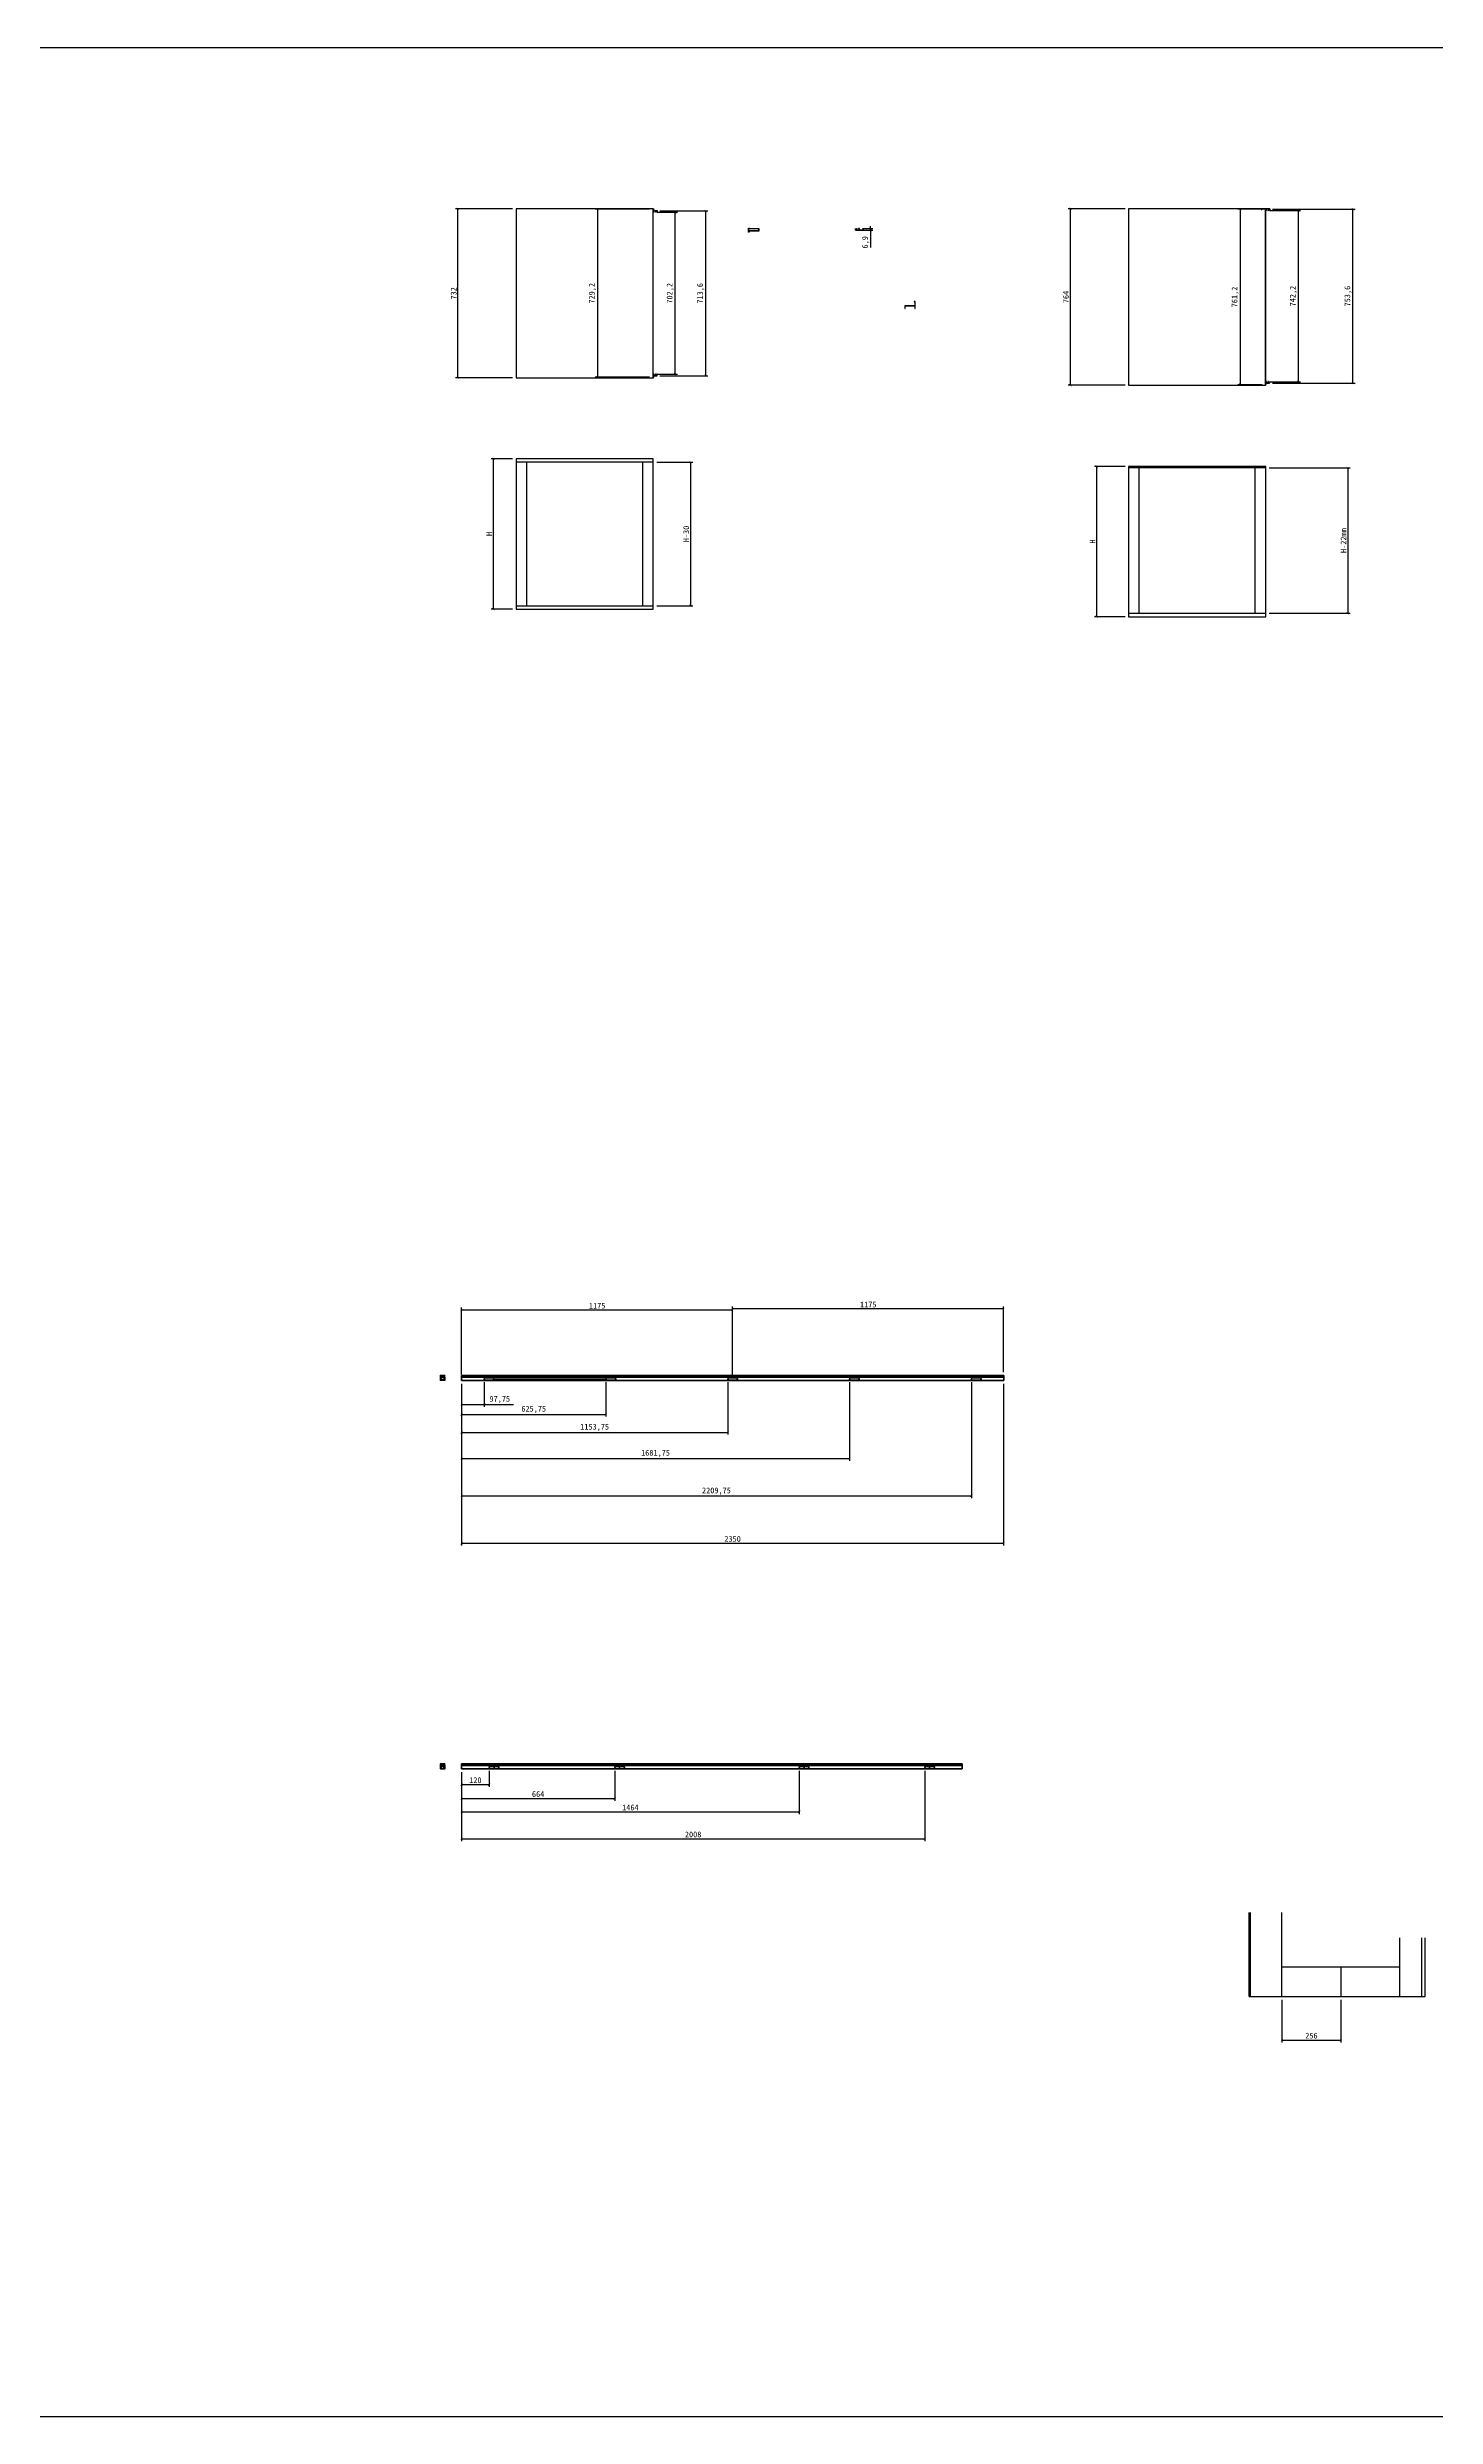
# Model space of a CAD drawing. Header units: millimetres. Extents: x -44117 to 256353, y -2095463 to 65325.
# Drawn here: x 110553 to 116570, y -33844 to -23575 of the extents above; entities that cross this region are included whole.
import ezdxf

# ---------------------------------------------------------------- set-up
doc = ezdxf.new("R2010")
doc.units = ezdxf.units.MM
doc.header["$LTSCALE"] = 10
doc.layers.add('1', color=2, linetype='Continuous', lineweight=40)
doc.dimstyles.new('ISO-25', dxfattribs={"dimtxt": 2.5, "dimasz": 2.5, "dimexe": 1, "dimexo": 1, "dimtad": 1, "dimtxsty": 'Standard', "dimblk": 'ARCHTICK', "dimcen": 2.5, "dimadec": 0, "dimazin": 0, "dimtfac": 1, "dimtmove": 0, "dimatfit": 3, "dimfxl": 0, "dimarcsym": 0})

# ---------------------------------------------------------------- blocks, each defined once
blk = doc.blocks.new('_ArchTick')
at = {"color": 0, "linetype": 'ByBlock', "const_width": 0.15}
blk.add_lwpolyline([(-0.5, -0.5), (0.5, 0.5)], dxfattribs=at)
blk = doc.blocks.new('*D2227')
at = {"color": 0, "lineweight": -2}
for p, q in [((113196, -24290), (113284, -24290)), ((113274, -24992), (113274, -24290)), ((113196, -24992), (113284, -24992))]:
    blk.add_line(p, q, dxfattribs=at)
at = {"layer": 'Defpoints', "color": 0}
for p in [(113181, -24290), (113274, -24290), (113181, -24992)]:
    blk.add_point(p, dxfattribs=at)
at = {"color": 0, "lineweight": -2, "xscale": 10, "yscale": 10, "zscale": 10}
for p, rotation in [((113274, -24290), 90), ((113274, -24992), 270)]:
    blk.add_blockref('_ArchTick', p, dxfattribs=dict(at, rotation=rotation))
at = {"color": 0, "insert": (113253, -24641), "char_height": 25, "attachment_point": 5, "rotation": 90}
blk.add_mtext('702,2', dxfattribs=at)
blk = doc.blocks.new('*D2228')
at = {"color": 0, "lineweight": -2}
for p, q in [((112569, -24275), (112322, -24275)), ((112332, -25007), (112332, -24275)), ((112569, -25007), (112322, -25007))]:
    blk.add_line(p, q, dxfattribs=at)
at = {"layer": 'Defpoints', "color": 0}
for p in [(112332, -24275), (112584, -24275), (112584, -25007)]:
    blk.add_point(p, dxfattribs=at)
at = {"color": 0, "lineweight": -2, "xscale": 10, "yscale": 10, "zscale": 10}
for p, rotation in [((112332, -24275), 90), ((112332, -25007), 270)]:
    blk.add_blockref('_ArchTick', p, dxfattribs=dict(at, rotation=rotation))
at = {"color": 0, "insert": (112314, -24641), "char_height": 25, "attachment_point": 5, "rotation": 90}
blk.add_mtext('732', dxfattribs=at)
blk = doc.blocks.new('*D2229')
at = {"color": 0, "lineweight": -2}
for p, q in [((113163, -24276), (112927, -24276)), ((112937, -24276), (112937, -25005)), ((113163, -25005), (112927, -25005))]:
    blk.add_line(p, q, dxfattribs=at)
at = {"layer": 'Defpoints', "color": 0}
for p in [(113178, -24276), (112937, -25005), (113178, -25005)]:
    blk.add_point(p, dxfattribs=at)
at = {"color": 0, "lineweight": -2, "xscale": 10, "yscale": 10, "zscale": 10}
for p, rotation in [((112937, -24276), 90), ((112937, -25005), 270)]:
    blk.add_blockref('_ArchTick', p, dxfattribs=dict(at, rotation=rotation))
at = {"color": 0, "insert": (112916, -24641), "char_height": 25, "attachment_point": 5, "rotation": 90}
blk.add_mtext('729,2', dxfattribs=at)
blk = doc.blocks.new('*D2230')
at = {"color": 0, "lineweight": -2}
for p, q in [((115224, -24275), (114977, -24275)), ((114987, -25039), (114987, -24275)), ((115224, -25039), (114977, -25039))]:
    blk.add_line(p, q, dxfattribs=at)
at = {"layer": 'Defpoints', "color": 0}
for p in [(114987, -24275), (115239, -24275), (115239, -25039)]:
    blk.add_point(p, dxfattribs=at)
at = {"color": 0, "lineweight": -2, "xscale": 10, "yscale": 10, "zscale": 10}
for p, rotation in [((114987, -24275), 90), ((114987, -25039), 270)]:
    blk.add_blockref('_ArchTick', p, dxfattribs=dict(at, rotation=rotation))
at = {"color": 0, "insert": (114968, -24657), "char_height": 25, "attachment_point": 5, "rotation": 90}
blk.add_mtext('764', dxfattribs=at)
blk = doc.blocks.new('*D2231')
at = {"color": 0, "lineweight": -2}
for p, q in [((115851, -24282), (115984, -24282)), ((115974, -24282), (115974, -25024)), ((115850, -25024), (115984, -25024))]:
    blk.add_line(p, q, dxfattribs=at)
at = {"layer": 'Defpoints', "color": 0}
for p in [(115836, -24282), (115835, -25024), (115974, -25024)]:
    blk.add_point(p, dxfattribs=at)
at = {"color": 0, "lineweight": -2, "xscale": 10, "yscale": 10, "zscale": 10}
for p, rotation in [((115974, -24282), 90), ((115974, -25024), 270)]:
    blk.add_blockref('_ArchTick', p, dxfattribs=dict(at, rotation=rotation))
at = {"color": 0, "insert": (115954, -24653), "char_height": 25, "attachment_point": 5, "rotation": 90}
blk.add_mtext('742,2', dxfattribs=at)
blk = doc.blocks.new('*D2232')
at = {"color": 0, "lineweight": -2}
for p, q in [((114086, -24360), (114131, -24360)), ((114086, -24367), (114131, -24367)), ((114121, -24360), (114121, -24350)), ((114121, -24360), (114121, -24367)), ((114121, -24367), (114121, -24443))]:
    blk.add_line(p, q, dxfattribs=at)
at = {"layer": 'Defpoints', "color": 0}
for p in [(114071, -24360), (114071, -24367), (114121, -24367)]:
    blk.add_point(p, dxfattribs=at)
at = {"color": 0, "lineweight": -2, "xscale": 10, "yscale": 10, "zscale": 10}
for p, rotation in [((114121, -24360), 270), ((114121, -24367), 90)]:
    blk.add_blockref('_ArchTick', p, dxfattribs=dict(at, rotation=rotation))
at = {"color": 0, "insert": (114100, -24420), "char_height": 25, "attachment_point": 5, "rotation": 90}
blk.add_mtext('6,9', dxfattribs=at)
blk = doc.blocks.new('*D2233')
at = {"color": 0, "lineweight": -2}
for p, q in [((115818, -24276), (115713, -24276)), ((115723, -24276), (115723, -25037)), ((115818, -25037), (115713, -25037))]:
    blk.add_line(p, q, dxfattribs=at)
at = {"layer": 'Defpoints', "color": 0}
for p in [(115833, -24276), (115723, -25037), (115833, -25037)]:
    blk.add_point(p, dxfattribs=at)
at = {"color": 0, "lineweight": -2, "xscale": 10, "yscale": 10, "zscale": 10}
for p, rotation in [((115723, -24276), 90), ((115723, -25037), 270)]:
    blk.add_blockref('_ArchTick', p, dxfattribs=dict(at, rotation=rotation))
at = {"color": 0, "insert": (115702, -24657), "char_height": 25, "attachment_point": 5, "rotation": 90}
blk.add_mtext('761,2', dxfattribs=at)
blk = doc.blocks.new('*D2234')
at = {"color": 0, "lineweight": -2}
for p, q in [((115849, -25398), (116200, -25398)), ((116190, -25398), (116190, -26028)), ((115849, -26028), (116200, -26028))]:
    blk.add_line(p, q, dxfattribs=at)
at = {"layer": 'Defpoints', "color": 0}
for p in [(115834, -25398), (115834, -26028), (116190, -26028)]:
    blk.add_point(p, dxfattribs=at)
at = {"color": 0, "lineweight": -2, "xscale": 10, "yscale": 10, "zscale": 10}
for p, rotation in [((116190, -25398), 90), ((116190, -26028), 270)]:
    blk.add_blockref('_ArchTick', p, dxfattribs=dict(at, rotation=rotation))
at = {"color": 0, "insert": (116171, -25713), "char_height": 25, "attachment_point": 5, "rotation": 90}
blk.add_mtext('H-22mm', dxfattribs=at)
blk = doc.blocks.new('*D2236')
at = {"color": 0, "lineweight": -2}
for p, q in [((113194, -25373), (113351, -25373)), ((113341, -25373), (113341, -25995)), ((113194, -25995), (113351, -25995))]:
    blk.add_line(p, q, dxfattribs=at)
at = {"layer": 'Defpoints', "color": 0}
for p in [(113179, -25373), (113179, -25995), (113341, -25995)]:
    blk.add_point(p, dxfattribs=at)
at = {"color": 0, "lineweight": -2, "xscale": 10, "yscale": 10, "zscale": 10}
for p, rotation in [((113341, -25373), 90), ((113341, -25995), 270)]:
    blk.add_blockref('_ArchTick', p, dxfattribs=dict(at, rotation=rotation))
at = {"color": 0, "insert": (113322, -25684), "char_height": 25, "attachment_point": 5, "rotation": 90}
blk.add_mtext('H-30', dxfattribs=at)
blk = doc.blocks.new('*D2237')
at = {"color": 0, "lineweight": -2}
for p, q in [((112569, -25358), (112476, -25358)), ((112486, -26010), (112486, -25358)), ((112569, -26010), (112476, -26010))]:
    blk.add_line(p, q, dxfattribs=at)
at = {"layer": 'Defpoints', "color": 0}
for p in [(112486, -25358), (112584, -25358), (112584, -26010)]:
    blk.add_point(p, dxfattribs=at)
at = {"color": 0, "lineweight": -2, "xscale": 10, "yscale": 10, "zscale": 10}
for p, rotation in [((112486, -25358), 90), ((112486, -26010), 270)]:
    blk.add_blockref('_ArchTick', p, dxfattribs=dict(at, rotation=rotation))
at = {"color": 0, "insert": (112468, -25684), "char_height": 25, "attachment_point": 5, "rotation": 90}
blk.add_mtext('H', dxfattribs=at)
blk = doc.blocks.new('*D2238')
at = {"color": 0, "lineweight": -2}
for p, q in [((115224, -25391), (115092, -25391)), ((115102, -26043), (115102, -25391)), ((115224, -26043), (115092, -26043))]:
    blk.add_line(p, q, dxfattribs=at)
at = {"layer": 'Defpoints', "color": 0}
for p in [(115102, -25391), (115239, -25391), (115239, -26043)]:
    blk.add_point(p, dxfattribs=at)
at = {"color": 0, "lineweight": -2, "xscale": 10, "yscale": 10, "zscale": 10}
for p, rotation in [((115102, -25391), 90), ((115102, -26043), 270)]:
    blk.add_blockref('_ArchTick', p, dxfattribs=dict(at, rotation=rotation))
at = {"color": 0, "insert": (115083, -25717), "char_height": 25, "attachment_point": 5, "rotation": 90}
blk.add_mtext('H', dxfattribs=at)
blk = doc.blocks.new('*D2241')
at = {"color": 0, "lineweight": -2}
for p, q in [((115904, -32038), (115904, -32222)), ((116160, -32038), (116160, -32222)), ((115904, -32212), (116160, -32212))]:
    blk.add_line(p, q, dxfattribs=at)
at = {"layer": 'Defpoints', "color": 0}
for p in [(115904, -32023), (116160, -32023), (116160, -32212)]:
    blk.add_point(p, dxfattribs=at)
at = {"color": 0, "lineweight": -2, "xscale": 10, "yscale": 10, "zscale": 10, "rotation": 180}
blk.add_blockref('_ArchTick', (115904, -32212), dxfattribs=at)
at = {"color": 0, "lineweight": -2, "xscale": 10, "yscale": 10, "zscale": 10}
blk.add_blockref('_ArchTick', (116160, -32212), dxfattribs=at)
at = {"color": 0, "insert": (116032, -32193), "char_height": 25, "attachment_point": 5}
blk.add_mtext('256', dxfattribs=at)
blk = doc.blocks.new('*D2301')
at = {"color": 0, "lineweight": -2}
for p, q in [((112348, -29368), (112348, -29467)), ((112446, -29361), (112446, -29467)), ((112348, -29457), (112446, -29457)), ((112446, -29457), (112573, -29457))]:
    blk.add_line(p, q, dxfattribs=at)
at = {"layer": 'Defpoints', "color": 0}
for p in [(112348, -29353), (112446, -29346), (112446, -29457)]:
    blk.add_point(p, dxfattribs=at)
at = {"color": 0, "lineweight": -2, "xscale": 10, "yscale": 10, "zscale": 10, "rotation": 180}
blk.add_blockref('_ArchTick', (112348, -29457), dxfattribs=at)
at = {"color": 0, "lineweight": -2, "xscale": 10, "yscale": 10, "zscale": 10}
blk.add_blockref('_ArchTick', (112446, -29457), dxfattribs=at)
at = {"color": 0, "insert": (112514, -29436), "char_height": 25, "attachment_point": 5}
blk.add_mtext('97,75', dxfattribs=at)
blk = doc.blocks.new('*D2302')
at = {"color": 0, "lineweight": -2}
for p, q in [((112348, -29368), (112348, -29510)), ((112974, -29361), (112974, -29510)), ((112348, -29500), (112974, -29500))]:
    blk.add_line(p, q, dxfattribs=at)
at = {"layer": 'Defpoints', "color": 0}
for p in [(112348, -29353), (112974, -29346), (112974, -29500)]:
    blk.add_point(p, dxfattribs=at)
at = {"color": 0, "lineweight": -2, "xscale": 10, "yscale": 10, "zscale": 10, "rotation": 180}
blk.add_blockref('_ArchTick', (112348, -29500), dxfattribs=at)
at = {"color": 0, "lineweight": -2, "xscale": 10, "yscale": 10, "zscale": 10}
blk.add_blockref('_ArchTick', (112974, -29500), dxfattribs=at)
at = {"color": 0, "insert": (112661, -29479), "char_height": 25, "attachment_point": 5}
blk.add_mtext('625,75', dxfattribs=at)
blk = doc.blocks.new('*D2303')
at = {"color": 0, "lineweight": -2}
for p, q in [((112348, -29368), (112348, -29588)), ((113502, -29361), (113502, -29588)), ((112348, -29578), (113502, -29578))]:
    blk.add_line(p, q, dxfattribs=at)
at = {"layer": 'Defpoints', "color": 0}
for p in [(112348, -29353), (113502, -29346), (113502, -29578)]:
    blk.add_point(p, dxfattribs=at)
at = {"color": 0, "lineweight": -2, "xscale": 10, "yscale": 10, "zscale": 10, "rotation": 180}
blk.add_blockref('_ArchTick', (112348, -29578), dxfattribs=at)
at = {"color": 0, "lineweight": -2, "xscale": 10, "yscale": 10, "zscale": 10}
blk.add_blockref('_ArchTick', (113502, -29578), dxfattribs=at)
at = {"color": 0, "insert": (112925, -29557), "char_height": 25, "attachment_point": 5}
blk.add_mtext('1153,75', dxfattribs=at)
blk = doc.blocks.new('*D2304')
at = {"color": 0, "lineweight": -2}
for p, q in [((112348, -29368), (112348, -29701)), ((114030, -29361), (114030, -29701)), ((112348, -29691), (114030, -29691))]:
    blk.add_line(p, q, dxfattribs=at)
at = {"layer": 'Defpoints', "color": 0}
for p in [(112348, -29353), (114030, -29346), (114030, -29691)]:
    blk.add_point(p, dxfattribs=at)
at = {"color": 0, "lineweight": -2, "xscale": 10, "yscale": 10, "zscale": 10, "rotation": 180}
blk.add_blockref('_ArchTick', (112348, -29691), dxfattribs=at)
at = {"color": 0, "lineweight": -2, "xscale": 10, "yscale": 10, "zscale": 10}
blk.add_blockref('_ArchTick', (114030, -29691), dxfattribs=at)
at = {"color": 0, "insert": (113189, -29670), "char_height": 25, "attachment_point": 5}
blk.add_mtext('1681,75', dxfattribs=at)
blk = doc.blocks.new('*D2305')
at = {"color": 0, "lineweight": -2}
for p, q in [((112348, -29368), (112348, -29863)), ((114558, -29361), (114558, -29863)), ((112348, -29853), (114558, -29853))]:
    blk.add_line(p, q, dxfattribs=at)
at = {"layer": 'Defpoints', "color": 0}
for p in [(112348, -29353), (114558, -29346), (114558, -29853)]:
    blk.add_point(p, dxfattribs=at)
at = {"color": 0, "lineweight": -2, "xscale": 10, "yscale": 10, "zscale": 10, "rotation": 180}
blk.add_blockref('_ArchTick', (112348, -29853), dxfattribs=at)
at = {"color": 0, "lineweight": -2, "xscale": 10, "yscale": 10, "zscale": 10}
blk.add_blockref('_ArchTick', (114558, -29853), dxfattribs=at)
at = {"color": 0, "insert": (113453, -29833), "char_height": 25, "attachment_point": 5}
blk.add_mtext('2209,75', dxfattribs=at)
blk = doc.blocks.new('*D2306')
at = {"color": 0, "lineweight": -2}
for p, q in [((112348, -29327), (112348, -29037)), ((112348, -29047), (113523, -29047)), ((113523, -29337), (113523, -29037))]:
    blk.add_line(p, q, dxfattribs=at)
at = {"layer": 'Defpoints', "color": 0}
for p in [(113523, -29047), (112348, -29342), (113523, -29352)]:
    blk.add_point(p, dxfattribs=at)
at = {"color": 0, "lineweight": -2, "xscale": 10, "yscale": 10, "zscale": 10, "rotation": 180}
blk.add_blockref('_ArchTick', (112348, -29047), dxfattribs=at)
at = {"color": 0, "lineweight": -2, "xscale": 10, "yscale": 10, "zscale": 10}
blk.add_blockref('_ArchTick', (113523, -29047), dxfattribs=at)
at = {"color": 0, "insert": (112936, -29029), "char_height": 25, "attachment_point": 5}
blk.add_mtext('1175', dxfattribs=at)
blk = doc.blocks.new('*D2307')
at = {"color": 0, "lineweight": -2}
for p, q in [((113523, -29326), (113523, -29032)), ((114698, -29042), (113523, -29042)), ((114698, -29317), (114698, -29032))]:
    blk.add_line(p, q, dxfattribs=at)
at = {"layer": 'Defpoints', "color": 0}
for p in [(113523, -29042), (113523, -29341), (114698, -29332)]:
    blk.add_point(p, dxfattribs=at)
at = {"color": 0, "lineweight": -2, "xscale": 10, "yscale": 10, "zscale": 10, "rotation": 180}
blk.add_blockref('_ArchTick', (113523, -29042), dxfattribs=at)
at = {"color": 0, "lineweight": -2, "xscale": 10, "yscale": 10, "zscale": 10}
blk.add_blockref('_ArchTick', (114698, -29042), dxfattribs=at)
at = {"color": 0, "insert": (114111, -29024), "char_height": 25, "attachment_point": 5}
blk.add_mtext('1175', dxfattribs=at)
blk = doc.blocks.new('*D2308')
at = {"color": 0, "lineweight": -2}
for p, q in [((112348, -29368), (112348, -30069)), ((114698, -29368), (114698, -30069)), ((112348, -30059), (114698, -30059))]:
    blk.add_line(p, q, dxfattribs=at)
at = {"layer": 'Defpoints', "color": 0}
for p in [(112348, -29353), (114698, -29353), (114698, -30059)]:
    blk.add_point(p, dxfattribs=at)
at = {"color": 0, "lineweight": -2, "xscale": 10, "yscale": 10, "zscale": 10, "rotation": 180}
blk.add_blockref('_ArchTick', (112348, -30059), dxfattribs=at)
at = {"color": 0, "lineweight": -2, "xscale": 10, "yscale": 10, "zscale": 10}
blk.add_blockref('_ArchTick', (114698, -30059), dxfattribs=at)
at = {"color": 0, "insert": (113523, -30040), "char_height": 25, "attachment_point": 5}
blk.add_mtext('2350', dxfattribs=at)
blk = doc.blocks.new('*D2309')
at = {"color": 0, "lineweight": -2}
for p, q in [((115864, -24276), (116222, -24276)), ((116212, -25030), (116212, -24276)), ((115863, -25030), (116222, -25030))]:
    blk.add_line(p, q, dxfattribs=at)
at = {"layer": 'Defpoints', "color": 0}
for p in [(115849, -24276), (116212, -24276), (115848, -25030)]:
    blk.add_point(p, dxfattribs=at)
at = {"color": 0, "lineweight": -2, "xscale": 10, "yscale": 10, "zscale": 10}
for p, rotation in [((116212, -24276), 90), ((116212, -25030), 270)]:
    blk.add_blockref('_ArchTick', p, dxfattribs=dict(at, rotation=rotation))
at = {"color": 0, "insert": (116191, -24653), "char_height": 25, "attachment_point": 5, "rotation": 90}
blk.add_mtext('753,6', dxfattribs=at)
blk = doc.blocks.new('*D2310')
at = {"color": 0, "lineweight": -2}
for p, q in [((113208, -24284), (113416, -24284)), ((113406, -24284), (113406, -24998)), ((113208, -24998), (113416, -24998))]:
    blk.add_line(p, q, dxfattribs=at)
at = {"layer": 'Defpoints', "color": 0}
for p in [(113193, -24284), (113193, -24998), (113406, -24998)]:
    blk.add_point(p, dxfattribs=at)
at = {"color": 0, "lineweight": -2, "xscale": 10, "yscale": 10, "zscale": 10}
for p, rotation in [((113406, -24284), 90), ((113406, -24998), 270)]:
    blk.add_blockref('_ArchTick', p, dxfattribs=dict(at, rotation=rotation))
at = {"color": 0, "insert": (113385, -24641), "char_height": 25, "attachment_point": 5, "rotation": 90}
blk.add_mtext('713,6', dxfattribs=at)
blk = doc.blocks.new('*D2311')
at = {"color": 0, "lineweight": -2}
for p, q in [((112348, -31051), (112348, -31115)), ((112348, -31105), (112468, -31105)), ((112468, -31045), (112468, -31115))]:
    blk.add_line(p, q, dxfattribs=at)
at = {"layer": 'Defpoints', "color": 0}
for p in [(112348, -31036), (112468, -31030), (112468, -31105)]:
    blk.add_point(p, dxfattribs=at)
at = {"color": 0, "lineweight": -2, "xscale": 10, "yscale": 10, "zscale": 10, "rotation": 180}
blk.add_blockref('_ArchTick', (112348, -31105), dxfattribs=at)
at = {"color": 0, "lineweight": -2, "xscale": 10, "yscale": 10, "zscale": 10}
blk.add_blockref('_ArchTick', (112468, -31105), dxfattribs=at)
at = {"color": 0, "insert": (112408, -31086), "char_height": 25, "attachment_point": 5}
blk.add_mtext('120', dxfattribs=at)
blk = doc.blocks.new('*D2312')
at = {"color": 0, "lineweight": -2}
for p, q in [((112348, -31051), (112348, -31175)), ((113012, -31045), (113012, -31175)), ((112348, -31165), (113012, -31165))]:
    blk.add_line(p, q, dxfattribs=at)
at = {"layer": 'Defpoints', "color": 0}
for p in [(112348, -31036), (113012, -31030), (113012, -31165)]:
    blk.add_point(p, dxfattribs=at)
at = {"color": 0, "lineweight": -2, "xscale": 10, "yscale": 10, "zscale": 10, "rotation": 180}
blk.add_blockref('_ArchTick', (112348, -31165), dxfattribs=at)
at = {"color": 0, "lineweight": -2, "xscale": 10, "yscale": 10, "zscale": 10}
blk.add_blockref('_ArchTick', (113012, -31165), dxfattribs=at)
at = {"color": 0, "insert": (112680, -31146), "char_height": 25, "attachment_point": 5}
blk.add_mtext('664', dxfattribs=at)
blk = doc.blocks.new('*D2313')
at = {"color": 0, "lineweight": -2}
for p, q in [((112348, -31051), (112348, -31233)), ((113812, -31045), (113812, -31233)), ((112348, -31223), (113812, -31223))]:
    blk.add_line(p, q, dxfattribs=at)
at = {"layer": 'Defpoints', "color": 0}
for p in [(112348, -31036), (113812, -31030), (113812, -31223)]:
    blk.add_point(p, dxfattribs=at)
at = {"color": 0, "lineweight": -2, "xscale": 10, "yscale": 10, "zscale": 10, "rotation": 180}
blk.add_blockref('_ArchTick', (112348, -31223), dxfattribs=at)
at = {"color": 0, "lineweight": -2, "xscale": 10, "yscale": 10, "zscale": 10}
blk.add_blockref('_ArchTick', (113812, -31223), dxfattribs=at)
at = {"color": 0, "insert": (113080, -31204), "char_height": 25, "attachment_point": 5}
blk.add_mtext('1464', dxfattribs=at)
blk = doc.blocks.new('*D2314')
at = {"color": 0, "lineweight": -2}
for p, q in [((112348, -31051), (112348, -31350)), ((114356, -31045), (114356, -31350)), ((112348, -31340), (114356, -31340))]:
    blk.add_line(p, q, dxfattribs=at)
at = {"layer": 'Defpoints', "color": 0}
for p in [(112348, -31036), (114356, -31030), (114356, -31340)]:
    blk.add_point(p, dxfattribs=at)
at = {"color": 0, "lineweight": -2, "xscale": 10, "yscale": 10, "zscale": 10, "rotation": 180}
blk.add_blockref('_ArchTick', (112348, -31340), dxfattribs=at)
at = {"color": 0, "lineweight": -2, "xscale": 10, "yscale": 10, "zscale": 10}
blk.add_blockref('_ArchTick', (114356, -31340), dxfattribs=at)
at = {"color": 0, "insert": (113352, -31321), "char_height": 25, "attachment_point": 5}
blk.add_mtext('2008', dxfattribs=at)

msp = doc.modelspace()

# ---------------------------------------------------------------- linework, layer by layer
at = {"color": 1}
for p, q in [((104535.41959, -23575.08431), (196804.56645, -23575.08431)), ((104535.41959, -33844.21858), (196804.56645, -33844.21858))]:
    msp.add_line(p, q, dxfattribs=at)
for p, q in [((113178.30269, -25005.32118), (113178.30269, -24276.12118)), ((115816.12833, -24275.02118), (115816.12833, -24279.02118)), ((115851.12833, -24274.72118), (115816.42833, -24274.72118)), ((115817.02833, -24279.52118), (115816.62833, -24279.52118)), ((115817.52833, -24276.12118), (115817.52833, -24279.02118)), ((115834.12833, -24276.12118), (115817.52833, -24276.12118)), ((115832.7576, -25037.32118), (115832.7576, -24276.12118)), ((115834.12833, -24276.12118), (115834.12833, -24281.32118)), ((115837.02833, -24281.62118), (115834.42833, -24281.62118)), ((115835.32833, -24275.92118), (115835.32833, -24280.42118)), ((115845.52833, -24275.92118), (115835.32833, -24275.92118)), ((115837.02833, -24280.42118), (115835.32833, -24280.42118)), ((115837.52833, -24280.92118), (115837.52833, -24281.12118)), ((115843.62833, -24280.92118), (115843.62833, -24281.12118)), ((115845.52833, -24280.42118), (115844.12833, -24280.42118)), ((115846.42833, -24281.62118), (115844.12833, -24281.62118)), ((115845.52833, -24275.92118), (115845.52833, -24280.42118)), ((115846.72833, -24275.92118), (115846.72833, -24281.32118)), ((115850.42833, -24275.92118), (115846.72833, -24275.92118)), ((115850.42833, -24275.92118), (115850.42833, -24281.32099)), ((115850.92864, -24281.62118), (115850.72852, -24281.62118)), ((115851.42833, -24275.02118), (115851.42833, -24281.12193)), ((114055.1874, -24366.50078), (114055.1874, -24360.40003)), ((114055.4874, -24366.80078), (114090.1874, -24366.80078)), ((114055.68708, -24359.90078), (114055.88721, -24359.90078)), ((114056.1874, -24365.60078), (114056.1874, -24360.20097)), ((114056.1874, -24365.60078), (114059.8874, -24365.60078)), ((114059.8874, -24365.60078), (114059.8874, -24360.20078)), ((114060.1874, -24359.90078), (114062.4874, -24359.90078)), ((114061.0874, -24365.60078), (114061.0874, -24361.10078)), ((114061.0874, -24361.10078), (114062.4874, -24361.10078)), ((114061.0874, -24365.60078), (114071.2874, -24365.60078)), ((114062.9874, -24360.60078), (114062.9874, -24360.40078)), ((114069.0874, -24360.60078), (114069.0874, -24360.40078)), ((114069.5874, -24359.90078), (114072.1874, -24359.90078)), ((114069.5874, -24361.10078), (114071.2874, -24361.10078)), ((114071.2874, -24365.60078), (114071.2874, -24361.10078)), ((114072.4874, -24365.40078), (114072.4874, -24360.20078)), ((114072.4874, -24365.40078), (114089.0874, -24365.40078)), ((114089.0874, -24365.40078), (114089.0874, -24362.50078)), ((114089.5874, -24362.00078), (114089.9874, -24362.00078)), ((114090.4874, -24366.50078), (114090.4874, -24362.50078)), ((113179.32342, -25358.03832), (112584.32342, -25358.03832)), ((112584.32342, -25358.03832), (112584.32342, -26010.03832)), ((113179.32342, -26010.03832), (113179.32342, -25358.03832)), ((113179.32342, -25373.03832), (112584.32342, -25373.03832)), ((112629.32342, -25373.03832), (112629.32342, -25995.03832)), ((113134.32342, -25995.03832), (113134.32342, -25373.03832)), ((115833.77833, -25391.01039), (115238.77833, -25391.01039)), ((115238.77833, -25391.01039), (115238.77833, -26043.01039)), ((115833.77833, -25398.01039), (115238.77833, -25398.01039)), ((115283.77833, -25398.01039), (115283.77833, -26028.01039)), ((115788.77833, -26028.01039), (115788.77833, -25398.01039)), ((115833.77833, -26043.01039), (115833.77833, -25391.01039)), ((112584.32342, -25995.03832), (113179.32342, -25995.03832)), ((112584.32342, -26010.03832), (113179.32342, -26010.03832)), ((115238.77833, -26028.01039), (115833.77833, -26028.01039)), ((115238.77833, -26043.01039), (115833.77833, -26043.01039)), ((112488.34412, -29346.34219), (112973.84412, -29346.34219)), ((115761.54452, -32023.03693), (115761.54452, -31658.98729)), ((115768.54452, -32023.03693), (115768.54452, -31658.98729)), ((115903.54452, -32023.03693), (115903.54452, -31658.98729)), ((116415.54452, -32023.03693), (116415.54452, -31769.33202)), ((116510.54452, -32023.03693), (116510.54452, -31769.33202)), ((116525.54452, -32023.03693), (116525.54452, -31769.33202)), ((116415.54452, -31896.18448), (115903.54452, -31896.18448)), ((116159.54452, -31896.18448), (116159.54452, -32023.03693)), ((115761.54452, -32023.03693), (116525.54452, -32023.03693))]:
    msp.add_line(p, q)
for points in [[(112584.32342, -25006.72118), (113179.32342, -25006.72118), (113179.32342, -24274.72118), (112584.32342, -24274.72118)], [(115238.77833, -25038.72118), (115833.77833, -25038.72118), (115833.77833, -24274.72118), (115238.77833, -24274.72118)]]:
    msp.add_lwpolyline(points, close=True)
for points in [[(113196.32185, -24289.12009, -0.4151036141), (113195.82217, -24289.6204), (113195.62204, -24289.6204, -0.4142135624), (113195.32185, -24289.32022), (113195.32185, -24283.9204), (113191.62185, -24283.9204), (113191.62185, -24289.3204, -0.4142135624), (113191.32185, -24289.6204), (113189.02185, -24289.6204, -0.4142135624), (113188.52185, -24289.1204), (113188.52185, -24288.9204, -0.4142135624), (113189.02185, -24288.4204), (113190.42185, -24288.4204), (113190.42185, -24283.9204), (113180.22185, -24283.9204), (113180.22185, -24288.4204), (113181.92185, -24288.4204, -0.4142135624), (113182.42185, -24288.9204), (113182.42185, -24289.1204, -0.4142135624), (113181.92185, -24289.6204), (113179.32185, -24289.6204, -0.4142135624), (113179.02185, -24289.3204), (113179.02185, -24276.12118), (113177.58353, -24276.12118, -0.3769802105), (113177.33134, -24275.66295, -0.3465141064), (113178.43376, -24274.72118), (113180.21308, -24274.72118, -0.2625156378), (113180.46995, -24274.86602, -0.322523713), (113180.36998, -24276.04907, 0.541753998), (113180.50849, -24276.53253, -0.5773502692), (113180.6244, -24277.03939, 0.5773502692), (113180.74031, -24277.54624, -0.2679491924), (113180.94459, -24277.76621, -0.2679491924), (113180.85622, -24278.0531, 0.5773502692), (113180.97213, -24278.55996, -0.5773502692), (113181.08804, -24279.06682, 0.5773502692), (113181.20395, -24279.57367, -0.5773502692), (113181.31986, -24280.08053, 0.5773502692), (113181.43577, -24280.58739, -0.5773502692), (113181.55168, -24281.09425, 0.5773502692), (113181.66759, -24281.60111, -0.6706320497), (113181.71781, -24282.15428, 0.7848557675), (113181.8563, -24282.7204), (113196.02185, -24282.7204, -0.4142135624), (113196.32185, -24283.0204), (113196.32185, -24289.12116)], [(113196.32185, -24992.32226, 0.4151036141), (113195.82217, -24991.82195), (113195.62204, -24991.82195, 0.4142135624), (113195.32185, -24992.12214), (113195.32185, -24997.52195), (113191.62185, -24997.52195), (113191.62185, -24992.12195, 0.4142135624), (113191.32185, -24991.82195), (113189.02185, -24991.82195, 0.4142135624), (113188.52185, -24992.32195), (113188.52185, -24992.52195, 0.4142135624), (113189.02185, -24993.02195), (113190.42185, -24993.02195), (113190.42185, -24997.52195), (113180.22185, -24997.52195), (113180.22185, -24993.02195), (113181.92185, -24993.02195, 0.4142135624), (113182.42185, -24992.52195), (113182.42185, -24992.32195, 0.4142135624), (113181.92185, -24991.82195), (113179.32185, -24991.82195, 0.4142135624), (113179.02185, -24992.12195), (113179.02185, -25005.32118), (113177.58353, -25005.32118, 0.3769802105), (113177.33134, -25005.77941, 0.3465141064), (113178.43376, -25006.72118), (113180.21308, -25006.72118, 0.2625156378), (113180.46995, -25006.57633, 0.322523713), (113180.36998, -25005.39328, -0.541753998), (113180.50849, -25004.90982, 0.5773502692), (113180.6244, -25004.40297, -0.5773502692), (113180.74031, -25003.89611, 0.2679491924), (113180.94459, -25003.67614, 0.2679491924), (113180.85622, -25003.38925, -0.5773502692), (113180.97213, -25002.88239, 0.5773502692), (113181.08804, -25002.37554, -0.5773502692), (113181.20395, -25001.86868, 0.5773502692), (113181.31986, -25001.36182, -0.5773502692), (113181.43577, -25000.85496, 0.5773502692), (113181.55168, -25000.3481, -0.5773502692), (113181.66759, -24999.84125, 0.6706320497), (113181.71781, -24999.28807, -0.7848557675), (113181.8563, -24998.72195), (113196.02185, -24998.72195, 0.4142135624), (113196.32185, -24998.42195), (113196.32185, -24992.32119)], [(115850.77676, -25024.32226, 0.4151036141), (115850.27708, -25023.82195), (115850.07695, -25023.82195, 0.4142135624), (115849.77676, -25024.12214), (115849.77676, -25029.52195), (115846.07676, -25029.52195), (115846.07676, -25024.12195, 0.4142135624), (115845.77676, -25023.82195), (115843.47676, -25023.82195, 0.4142135624), (115842.97676, -25024.32195), (115842.97676, -25024.52195, 0.4142135624), (115843.47676, -25025.02195), (115844.87676, -25025.02195), (115844.87676, -25029.52195), (115834.67676, -25029.52195), (115834.67676, -25025.02195), (115836.37676, -25025.02195, 0.4142135624), (115836.87676, -25024.52195), (115836.87676, -25024.32195, 0.4142135624), (115836.37676, -25023.82195), (115833.77676, -25023.82195, 0.4142135624), (115833.47676, -25024.12195), (115833.47676, -25037.32118), (115832.03843, -25037.32118, 0.3769802105), (115831.78625, -25037.77941, 0.3465141064), (115832.88867, -25038.72118), (115834.66799, -25038.72118, 0.2625156378), (115834.92486, -25038.57633, 0.322523713), (115834.82488, -25037.39328, -0.541753998), (115834.9634, -25036.90982, 0.5773502692), (115835.07931, -25036.40297, -0.5773502692), (115835.19522, -25035.89611, 0.2679491924), (115835.39949, -25035.67614, 0.2679491924), (115835.31113, -25035.38925, -0.5773502692), (115835.42704, -25034.88239, 0.5773502692), (115835.54295, -25034.37554, -0.5773502692), (115835.65886, -25033.86868, 0.5773502692), (115835.77477, -25033.36182, -0.5773502692), (115835.89068, -25032.85496, 0.5773502692), (115836.00659, -25032.3481, -0.5773502692), (115836.1225, -25031.84125, 0.6706320497), (115836.17271, -25031.28807, -0.7848557675), (115836.31121, -25030.72195), (115850.47676, -25030.72195, 0.4142135624), (115850.77676, -25030.42195), (115850.77676, -25024.32119)]]:
    msp.add_lwpolyline(points, format="xyb")
at = {"lineweight": -3}
for points in [[(113596.78947, -24359.15578), (113596.78947, -24359.45578), (113636.48947, -24359.45578, -0.4142135624), (113636.78947, -24359.75578), (113636.78947, -24371.45578, -0.4142135624), (113636.48947, -24371.75578), (113594.28947, -24371.75578), (113594.28947, -24372.10578, -1), (113593.78947, -24372.10578), (113593.78947, -24371.75578), (113592.78947, -24371.75578), (113592.78947, -24375.45578), (113593.78947, -24375.45578), (113593.78947, -24375.10578, -1), (113594.28947, -24375.10578), (113594.28947, -24375.45578), (113594.78947, -24375.45578, -1), (113594.78947, -24376.45578), (113592.08947, -24376.45578, -0.4142135624), (113591.78947, -24376.15578), (113591.78947, -24359.45578, -0.4142135624), (113592.08947, -24359.15578)], [(113635.38947, -24360.55578, -0.4142135624), (113635.68947, -24360.85578), (113635.68947, -24370.35578, -0.4142135624), (113635.38947, -24370.65578), (113593.18947, -24370.65578, -0.4142135624), (113592.88947, -24370.35578), (113592.88947, -24360.85578, -0.4142135624), (113593.18947, -24360.55578)]]:
    msp.add_lwpolyline(points, format="xyb", close=True, dxfattribs=at)
msp.add_lwpolyline([(114269.84182, -24706.99146), (114270.44182, -24706.99146, 0.4142135624), (114270.74182, -24706.69146), (114270.74182, -24695.79146), (114313.14182, -24695.79146), (114313.14182, -24706.69146, 0.4142135624), (114313.44182, -24706.99146), (114314.04182, -24706.99146, 0.4142135624), (114314.34182, -24706.69146), (114314.34182, -24676.69146, 0.4142135624), (114314.04182, -24676.39146), (114310.04182, -24676.39146, 0.4142135624), (114309.54182, -24676.89146), (114309.54182, -24677.29146, 0.4142135624), (114310.04182, -24677.79146), (114312.94182, -24677.79146), (114312.94182, -24694.69146), (114269.84182, -24694.69146, 0.4142135624), (114269.54182, -24694.99146), (114269.54182, -24706.69146, 0.4142135624)], format="xyb", close=True)
for centre, radius, start, end in [((115816.42833, -24275.02118), 0.3, 90, 180), ((115816.62833, -24279.02118), 0.5, 180, 270), ((115817.02833, -24279.02118), 0.5, 270, 0), ((115834.42833, -24281.32118), 0.3, 180, 270), ((115837.02833, -24280.92118), 0.5, 0, 90), ((115837.02833, -24281.12118), 0.5, 270, 0), ((115844.12833, -24280.92118), 0.5, 90, 180), ((115844.12833, -24281.12118), 0.5, 180, 270), ((115846.42833, -24281.32118), 0.3, 270, 0), ((115850.72852, -24281.32099), 0.30019, 180, 270), ((115850.92909, -24281.12193), 0.49924, 269.949019868, 0.123077004), ((115851.12833, -24275.02118), 0.3, 0, 90), ((114055.68664, -24360.40003), 0.49924, 89.949019868, 180.123077004), ((114055.4874, -24366.50078), 0.3, 180, 270), ((114055.88721, -24360.20097), 0.30019, 360, 90), ((114060.1874, -24360.20078), 0.3, 90, 180), ((114062.4874, -24360.40078), 0.5, 360, 90), ((114062.4874, -24360.60078), 0.5, 270, 0), ((114069.5874, -24360.40078), 0.5, 90, 180), ((114069.5874, -24360.60078), 0.5, 180, 270), ((114072.1874, -24360.20078), 0.3, 0, 90), ((114089.5874, -24362.50078), 0.5, 90, 180), ((114089.9874, -24362.50078), 0.5, 360, 90), ((114090.1874, -24366.50078), 0.3, 270, 360)]:
    msp.add_arc(centre, radius, start, end)
at = {"layer": '1', "color": 2}
for p, q in [((112256.26009, -29331.81977), (112256.26009, -29352.01977)), ((112274.36009, -29331.51977), (112256.56009, -29331.51977)), ((112256.76009, -29352.51977), (112275.36009, -29352.51977)), ((112263.46009, -29339.51977), (112263.46009, -29332.91977)), ((112263.76009, -29332.61977), (112269.16009, -29332.61977)), ((112269.16009, -29339.81977), (112263.76009, -29339.81977)), ((112269.46009, -29332.91977), (112269.46009, -29333.11977)), ((112269.46009, -29339.31977), (112269.46009, -29339.51977)), ((112269.96009, -29333.61977), (112275.36009, -29333.61977)), ((112275.36009, -29338.81977), (112269.96009, -29338.81977)), ((112275.86009, -29352.01977), (112275.86009, -29339.31977)), ((112256.26009, -31015.2927), (112256.26009, -31035.4927)), ((112274.36009, -31014.9927), (112256.56009, -31014.9927)), ((112256.76009, -31035.9927), (112275.36009, -31035.9927)), ((112263.46009, -31022.9927), (112263.46009, -31016.3927)), ((112263.76009, -31016.0927), (112269.16009, -31016.0927)), ((112269.16009, -31023.2927), (112263.76009, -31023.2927)), ((112269.46009, -31016.3927), (112269.46009, -31016.5927)), ((112269.46009, -31022.7927), (112269.46009, -31022.9927)), ((112269.96009, -31017.0927), (112275.36009, -31017.0927)), ((112275.36009, -31022.2927), (112269.96009, -31022.2927)), ((112275.86009, -31035.4927), (112275.86009, -31022.7927))]:
    msp.add_line(p, q, dxfattribs=at)
at = {"layer": '1'}
for p, q in [((112256.76009, -29352.51977), (112275.36009, -29352.51977)), ((114698.09412, -29331.94219), (112348.09412, -29331.94219)), ((112348.09412, -29331.94219), (112348.09412, -29352.94219)), ((112348.09412, -29339.24219), (114698.09412, -29339.24219)), ((112348.09412, -29352.94219), (114698.09412, -29352.94219)), ((112451.09412, -29341.09219), (112483.09412, -29341.09219)), ((112483.09412, -29351.59219), (112451.09412, -29351.59219)), ((112979.09412, -29341.09219), (113011.09412, -29341.09219)), ((113011.09412, -29351.59219), (112979.09412, -29351.59219)), ((113507.09412, -29341.09219), (113539.09412, -29341.09219)), ((113539.09412, -29351.59219), (113507.09412, -29351.59219)), ((114035.09412, -29341.09219), (114067.09412, -29341.09219)), ((114067.09412, -29351.59219), (114035.09412, -29351.59219)), ((114563.09412, -29341.09219), (114595.09412, -29341.09219)), ((114595.09412, -29351.59219), (114563.09412, -29351.59219)), ((114698.09412, -29352.94219), (114698.09412, -29331.94219)), ((112256.76009, -31035.9927), (112275.36009, -31035.9927)), ((114518.09412, -31015.41513), (112348.09412, -31015.41513)), ((112348.09412, -31015.41513), (112348.09412, -31036.41513)), ((112348.09412, -31022.71513), (114518.09412, -31022.71513)), ((112348.09412, -31036.41513), (114518.09412, -31036.41513)), ((112473.34412, -31024.56513), (112504.84412, -31024.56513)), ((112504.84412, -31035.06513), (112473.34412, -31035.06513)), ((112489.09412, -31015.41513), (112489.09412, -31036.41513)), ((113017.34412, -31024.56513), (113048.84412, -31024.56513)), ((113048.84412, -31035.06513), (113017.34412, -31035.06513)), ((113033.09412, -31015.41513), (113033.09412, -31036.41513)), ((113817.34412, -31024.56513), (113848.84412, -31024.56513)), ((113848.84412, -31035.06513), (113817.34412, -31035.06513)), ((113833.09412, -31015.41513), (113833.09412, -31036.41513)), ((114361.34412, -31024.56513), (114392.84412, -31024.56513)), ((114392.84412, -31035.06513), (114361.34412, -31035.06513)), ((114377.09412, -31015.41513), (114377.09412, -31036.41513)), ((114518.09412, -31036.41513), (114518.09412, -31015.41513))]:
    msp.add_line(p, q, dxfattribs=at)
at = {"layer": '1', "color": 2}
for points in [[(112274.46009, -29340.31977), (112274.46009, -29345.71977, -0.4142135624), (112274.16009, -29346.01977), (112272.26009, -29346.01977, 0.4142135624), (112271.96009, -29346.31977), (112271.96009, -29346.91977, 0.4142135624), (112272.26009, -29347.21977), (112274.16009, -29347.21977, -0.4142135624), (112274.46009, -29347.51977), (112274.46009, -29350.81977, -0.4142135624), (112274.16009, -29351.11977), (112257.96009, -29351.11977, -0.4142135624), (112257.66009, -29350.81977), (112257.66009, -29347.51977, -0.4142135624), (112257.96009, -29347.21977), (112259.86009, -29347.21977, 0.4142135624), (112260.16009, -29346.91977), (112260.16009, -29346.31977, 0.4142135624), (112259.86009, -29346.01977), (112257.96009, -29346.01977, -0.4142135624), (112257.66009, -29345.71977), (112257.66009, -29333.01977, -0.4142135624), (112257.96009, -29332.71977), (112261.86009, -29332.71977, -0.4142135624), (112262.16009, -29333.01977), (112262.16009, -29340.61977, 0.4142135624), (112262.46009, -29340.91977), (112270.36009, -29340.91977, 0.4142135624), (112270.66009, -29340.61977), (112270.66009, -29340.31977, -0.4142135624), (112270.96009, -29340.01977), (112274.16009, -29340.01977, -0.4142135624)], [(112274.46009, -31023.7927), (112274.46009, -31029.1927, -0.4142135624), (112274.16009, -31029.4927), (112272.26009, -31029.4927, 0.4142135624), (112271.96009, -31029.7927), (112271.96009, -31030.3927, 0.4142135624), (112272.26009, -31030.6927), (112274.16009, -31030.6927, -0.4142135624), (112274.46009, -31030.9927), (112274.46009, -31034.2927, -0.4142135624), (112274.16009, -31034.5927), (112257.96009, -31034.5927, -0.4142135624), (112257.66009, -31034.2927), (112257.66009, -31030.9927, -0.4142135624), (112257.96009, -31030.6927), (112259.86009, -31030.6927, 0.4142135624), (112260.16009, -31030.3927), (112260.16009, -31029.7927, 0.4142135624), (112259.86009, -31029.4927), (112257.96009, -31029.4927, -0.4142135624), (112257.66009, -31029.1927), (112257.66009, -31016.4927, -0.4142135624), (112257.96009, -31016.1927), (112261.86009, -31016.1927, -0.4142135624), (112262.16009, -31016.4927), (112262.16009, -31024.0927, 0.4142135624), (112262.46009, -31024.3927), (112270.36009, -31024.3927, 0.4142135624), (112270.66009, -31024.0927), (112270.66009, -31023.7927, -0.4142135624), (112270.96009, -31023.4927), (112274.16009, -31023.4927, -0.4142135624)]]:
    msp.add_lwpolyline(points, format="xyb", close=True, dxfattribs=at)
for centre, radius, start, end in [((112256.56009, -29331.81977), 0.3, 90, 180), ((112256.76009, -29352.01977), 0.5, 180, 270), ((112263.76009, -29332.91977), 0.3, 90, 180), ((112263.76009, -29339.51977), 0.3, 180, 270), ((112269.16009, -29332.91977), 0.3, 0, 90), ((112269.16009, -29339.51977), 0.3, 270, 0), ((112269.96009, -29333.11977), 0.5, 180, 270), ((112269.96009, -29339.31977), 0.5, 90, 180), ((112274.36009, -29333.01977), 1.5, 357.577277049, 90), ((112275.36009, -29333.11977), 0.5, 270, 4.196904845), ((112275.36009, -29339.31977), 0.5, 0, 90), ((112275.36009, -29352.01977), 0.5, 270, 0), ((112256.56009, -31015.2927), 0.3, 90, 180), ((112256.76009, -31035.4927), 0.5, 180, 270), ((112263.76009, -31016.3927), 0.3, 90, 180), ((112263.76009, -31022.9927), 0.3, 180, 270), ((112269.16009, -31016.3927), 0.3, 0, 90), ((112269.16009, -31022.9927), 0.3, 270, 0), ((112269.96009, -31016.5927), 0.5, 180, 270), ((112269.96009, -31022.7927), 0.5, 90, 180), ((112274.36009, -31016.4927), 1.5, 357.577277049, 90), ((112275.36009, -31016.5927), 0.5, 270, 4.196904845), ((112275.36009, -31022.7927), 0.5, 0, 90), ((112275.36009, -31035.4927), 0.5, 270, 0)]:
    msp.add_arc(centre, radius, start, end, dxfattribs=at)
at = {"layer": '1'}
for centre, start, end in [((112451.09412, -29346.34219), 90, 270), ((112483.09412, -29346.34219), 270, 90), ((112979.09412, -29346.34219), 90, 270), ((113011.09412, -29346.34219), 270, 90), ((113507.09412, -29346.34219), 90, 270), ((113539.09412, -29346.34219), 270, 90), ((114035.09412, -29346.34219), 90, 270), ((114067.09412, -29346.34219), 270, 90), ((114563.09412, -29346.34219), 90, 270), ((114595.09412, -29346.34219), 270, 90), ((112473.34412, -31029.81513), 90, 270), ((112504.84412, -31029.81513), 270, 90), ((113017.34412, -31029.81513), 90, 270), ((113048.84412, -31029.81513), 270, 90), ((113817.34412, -31029.81513), 90, 270), ((113848.84412, -31029.81513), 270, 90), ((114361.34412, -31029.81513), 90, 270), ((114392.84412, -31029.81513), 270, 90)]:
    msp.add_arc(centre, 5.25, start, end, dxfattribs=at)

# ---------------------------------------------------------------- dimensions: what is measured, and where the dimension line sits
for base, p1, p2, picture, middle in [((112332.33775, -24274.72118), (112584.32342, -25006.72118), (112584.32342, -24274.72118), '*D2228', (112313.58775, -24640.72118)), ((112937.18174, -25005.32118), (113178.30269, -24276.12118), (113178.30269, -25005.32118), '*D2229', (112916.3484, -24640.72118)), ((113273.6125, -24289.6204), (113180.62185, -24991.82195), (113180.62185, -24289.6204), '*D2227', (113252.77917, -24640.72118)), ((113405.86588, -24997.52195), (113193.47185, -24283.9204), (113193.47185, -24997.52195), '*D2310', (113385.03254, -24640.72118)), ((114986.79266, -24274.72118), (115238.77833, -25038.72118), (115238.77833, -24274.72118), '*D2230', (114968.04266, -24656.72118)), ((115722.96615, -25037.32118), (115832.7576, -24276.12118), (115832.7576, -25037.32118), '*D2233', (115702.13281, -24656.72118)), ((115974.3539, -25023.82195), (115835.72833, -24281.62118), (115835.07676, -25023.82195), '*D2231', (115953.52056, -24652.72156)), ((116211.85357, -24275.92118), (115847.92676, -25029.52195), (115848.57833, -24275.92118), '*D2309', (116191.02024, -24652.72156)), ((114120.95306, -24366.80078), (114070.8874, -24359.90078), (114070.8874, -24366.80078), '*D2232', (114100.11972, -24420.13412))]:
    dim = msp.add_linear_dim(base=base, p1=p1, p2=p2, angle=90, dimstyle='ISO-25', override={"dimscale": 10, "dimasz": 1, "dimexo": 1.5})
    dim.commit()
    dim.dimension.update_dxf_attribs({"geometry": picture, "text_midpoint": middle})
for base, p1, p2, text, picture, middle in [((112486.26391, -25358.03832), (112584.32342, -26010.03832), (112584.32342, -25358.03832), 'H', '*D2237', (112467.51391, -25684.03832)), ((113340.65244, -25995.03832), (113179.32342, -25373.03832), (113179.32342, -25995.03832), 'H-30', '*D2236', (113321.90244, -25684.03832)), ((115101.64319, -25391.01039), (115238.77833, -26043.01039), (115238.77833, -25391.01039), 'H', '*D2238', (115082.89319, -25717.01039)), ((116190.21511, -26028.01039), (115833.77833, -25398.01039), (115833.77833, -26028.01039), 'H-22mm', '*D2234', (116171.46511, -25713.01039))]:
    dim = msp.add_linear_dim(base=base, p1=p1, p2=p2, angle=90, text=text, dimstyle='ISO-25', override={"dimscale": 10, "dimasz": 1, "dimexo": 1.5, "dimtxsty": 'Standard'})
    dim.commit()
    dim.dimension.update_dxf_attribs({"geometry": picture, "text_midpoint": middle})
for base, p1, p2, picture, middle in [((113523.09412, -29047.48348), (112348.09412, -29342.44219), (113523.09412, -29351.59219), '*D2306', (112935.59412, -29028.73348)), ((113523.09412, -29042.48348), (114698.09412, -29331.94219), (113523.09412, -29341.09219), '*D2307', (114110.59412, -29023.73348)), ((112445.84412, -29456.81179), (112348.09412, -29352.94219), (112445.84412, -29346.34219), '*D2301', (112514.17745, -29435.97845)), ((112973.84412, -29499.65574), (112348.09412, -29352.94219), (112973.84412, -29346.34219), '*D2302', (112660.96912, -29478.82241)), ((113501.84412, -29578.03885), (112348.09412, -29352.94219), (113501.84412, -29346.34219), '*D2303', (112924.96912, -29557.20552)), ((114029.84412, -29691.28004), (112348.09412, -29352.94219), (114029.84412, -29346.34219), '*D2304', (113188.96912, -29670.44671)), ((114557.84412, -29853.44547), (112348.09412, -29352.94219), (114557.84412, -29346.34219), '*D2305', (113452.96912, -29832.61214)), ((114698.09412, -30058.52416), (112348.09412, -29352.94219), (114698.09412, -29352.94219), '*D2308', (113523.09412, -30039.77416)), ((112468.09412, -31104.90765), (112348.09412, -31036.41513), (112468.09412, -31029.81513), '*D2311', (112408.09412, -31086.15765)), ((113012.09412, -31164.94954), (112348.09412, -31036.41513), (113012.09412, -31029.81513), '*D2312', (112680.09412, -31146.19954)), ((113812.09412, -31223.10139), (112348.09412, -31036.41513), (113812.09412, -31029.81513), '*D2313', (113080.09412, -31204.35139)), ((114356.09412, -31339.86888), (112348.09412, -31036.41513), (114356.09412, -31029.81513), '*D2314', (113352.09412, -31321.11888)), ((116159.54452, -32211.88225), (115903.54452, -32023.03693), (116159.54452, -32023.03693), '*D2241', (116031.54452, -32193.13225))]:
    dim = msp.add_linear_dim(base=base, p1=p1, p2=p2, dimstyle='ISO-25', override={"dimscale": 10, "dimasz": 1, "dimexo": 1.5})
    dim.commit()
    dim.dimension.update_dxf_attribs({"geometry": picture, "text_midpoint": middle})

doc.saveas('drawing.dxf')
